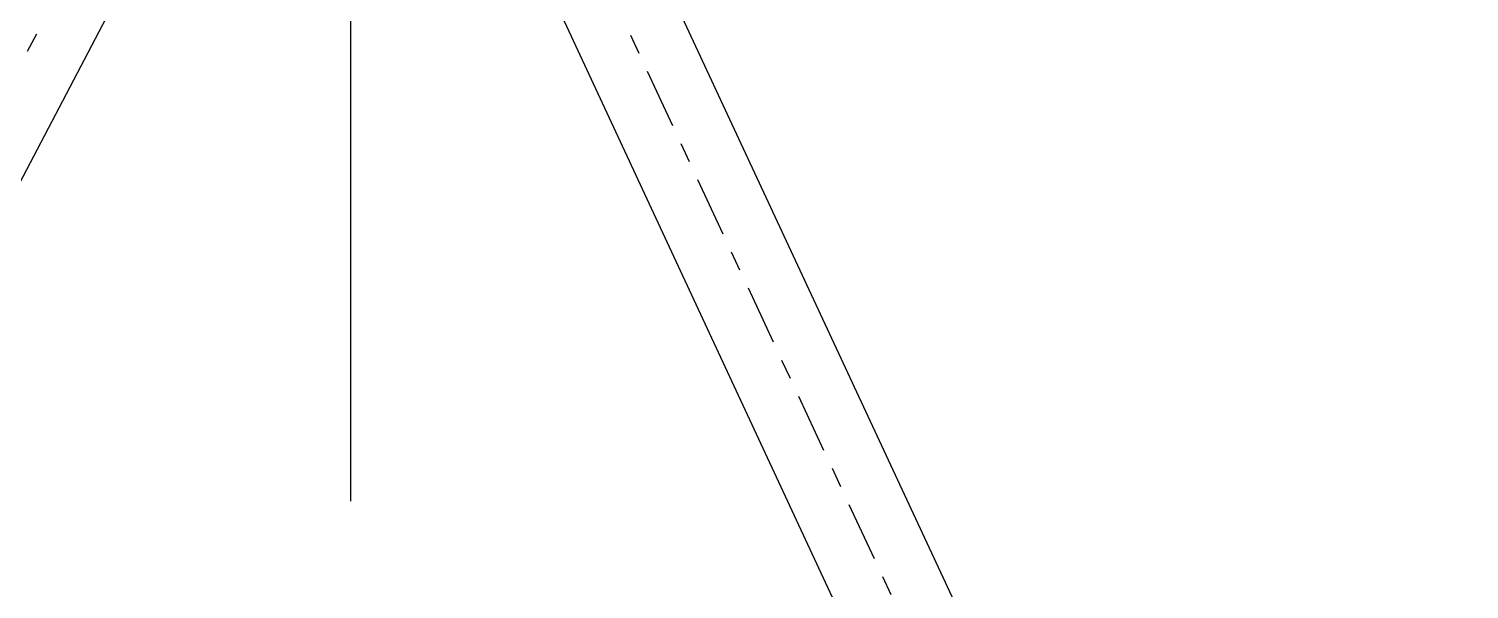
# Model space of a CAD drawing. Header units: millimetres. Extents: x 2368 to 8313, y 7493 to 11698.
# Drawn here: x 6020.4 to 6092.7, y 11360.3 to 11388.5 of the extents above; entities that cross this region are included whole.
import ezdxf

# ---------------------------------------------------------------- set-up
doc = ezdxf.new("R2010")
doc.units = ezdxf.units.MM
for name, pattern in [('CENTER', [50.8, 31.75, -6.35, 6.35, -6.35]), ('XKITLINE00', [0]), ('XKITLINE03', [6, 3, -1, 1, -1])]:
    doc.linetypes.add(name, pattern=pattern)

msp = doc.modelspace()

# ---------------------------------------------------------------- linework, layer by layer
at = {"color": 6, "linetype": 'CENTER'}
msp.add_line((6036.5882, 10907.5139), (6036.5882, 11495.735), dxfattribs=at)
at = {"color": 8, "linetype": 'XKITLINE03'}
for p, q in [((6036.5882, 11418.2997), (5954.5882, 11261.9386)), ((6036.5882, 11418.2997), (5954.5882, 11261.9386)), ((6118.5882, 11242.1507), (6036.5882, 11418.2997)), ((6118.5882, 11242.1507), (6036.5882, 11418.2997))]:
    msp.add_line(p, q, dxfattribs=at)
at = {"color": 8, "linetype": 'XKITLINE00'}
for p, q in [((6027.6533, 11395.3882), (5963.8334, 11273.6938)), ((6050.3035, 11395.2958), (6114.5896, 11257.1991)), ((6045.3498, 11393.0198), (6109.6358, 11254.9231))]:
    msp.add_line(p, q, dxfattribs=at)

doc.saveas('drawing.dxf')
